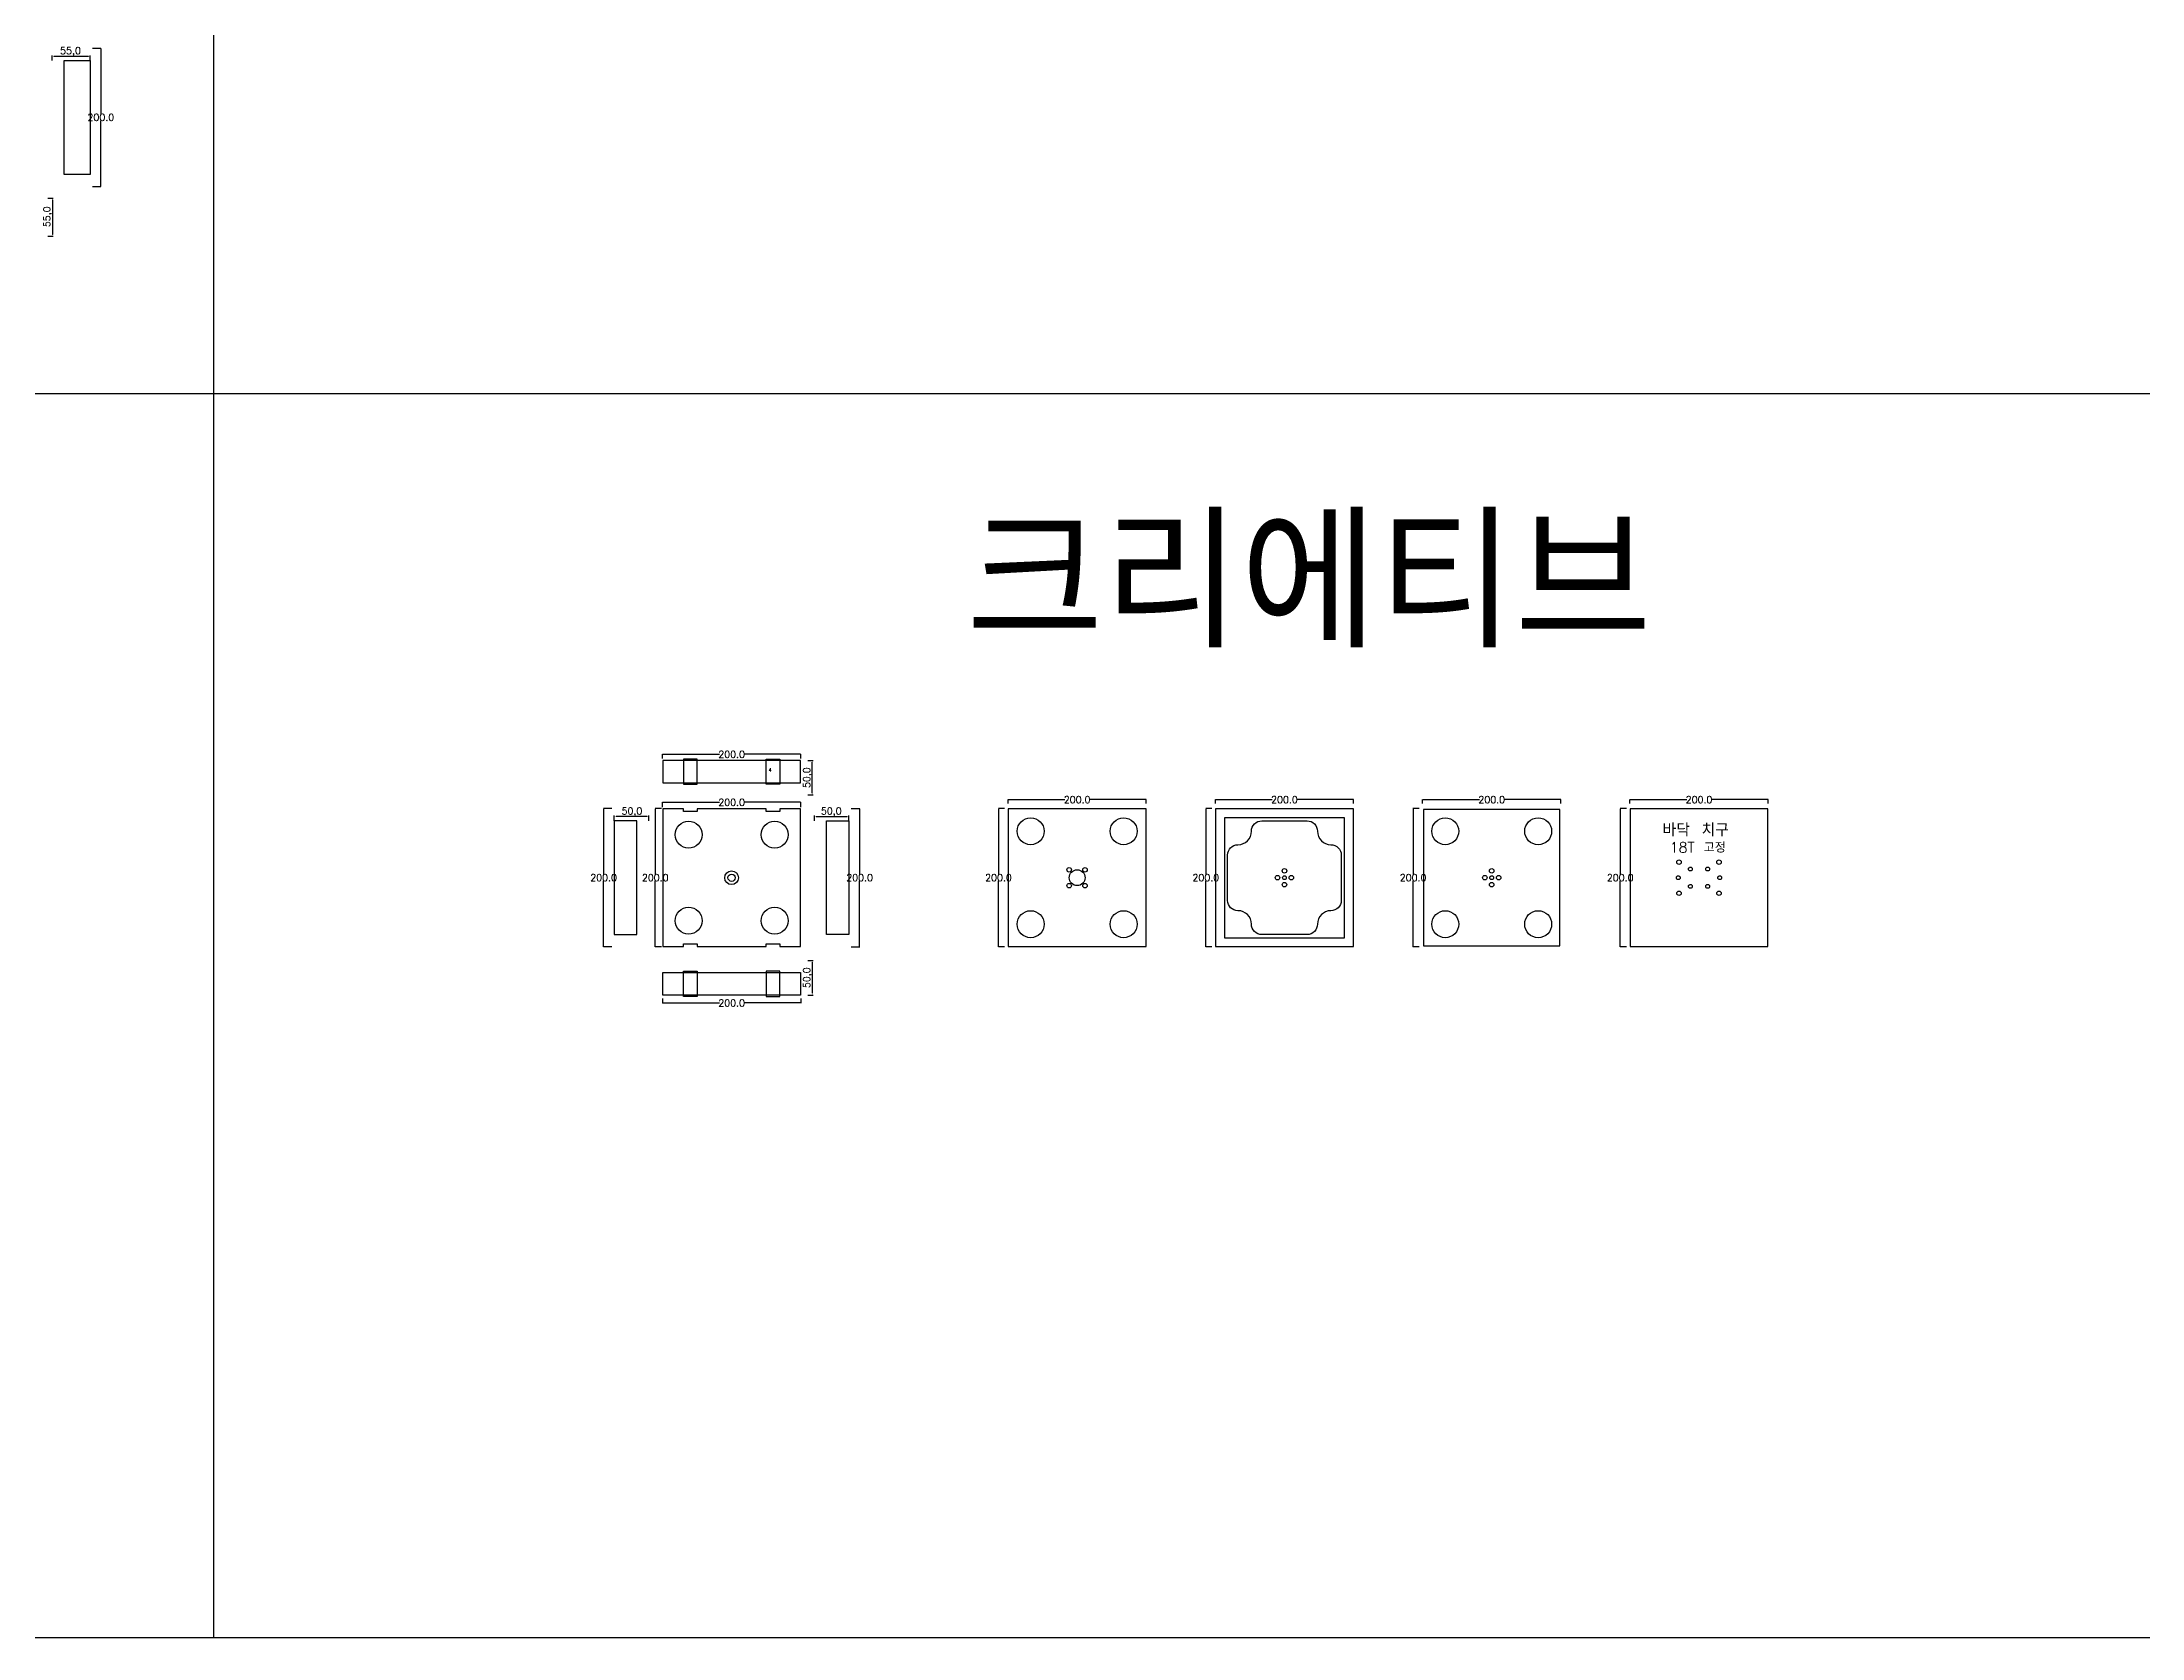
# Model space of a CAD drawing. Header units: millimetres. Extents: x 8462 to 28262, y 7372 to 16372.
# Drawn here: x 11514 to 14553, y 7372 to 9681 of the extents above; entities that cross this region are included whole.
import ezdxf

# ---------------------------------------------------------------- set-up
doc = ezdxf.new("R2010")
doc.units = ezdxf.units.MM
for name, color, linetype in [('TEXT', 7, 'Continuous'), ('볼트 구멍', 7, 'Continuous'), ('치구', 7, 'Continuous'), ('치수', 7, 'Continuous')]:
    doc.layers.add(name, color=color, linetype=linetype)
doc.styles.get("Standard").update_dxf_attribs({"font": 'txt.shx', "bigfont": 'whgtxt.shx'})
doc.dimstyles.new('ISO-25', dxfattribs={"dimtxt": 2.5, "dimasz": 2.5, "dimexe": 1.25, "dimexo": 0.625, "dimtad": 1, "dimtxsty": 'Standard', "dimcen": 2.5, "dimadec": 0, "dimazin": 0, "dimtfac": 1, "dimtmove": 0, "dimatfit": 3, "dimfxl": 0, "dimarcsym": 0})
doc.dimstyles.get("Standard").update_dxf_attribs({"dimtxt": 7, "dimasz": 0.18, "dimexe": 0.18, "dimexo": 0.0625, "dimgap": 0.09, "dimtad": 0, "dimtih": 1, "dimtoh": 1, "dimdec": 1, "dimzin": 0, "dimdsep": 46, "dimtxsty": 'Standard', "dimcen": 0.09, "dimadec": 0, "dimazin": 0, "dimtfac": 1, "dimtdec": 1, "dimtofl": 0, "dimtmove": 0, "dimatfit": 3, "dimfxl": 0, "dimtolj": 1, "dimtzin": 0, "dimarcsym": 0})

# ---------------------------------------------------------------- blocks, each defined once
blk = doc.blocks.new('*D572')
at = {"layer": 'Defpoints', "color": 0}
for p in [(12342.5, 8560.3), (12342.5, 8553.6), (12392.5, 8553.5)]:
    blk.add_point(p, dxfattribs=at)
at = {"layer": '치수', "color": 0, "lineweight": -2}
for p, q in [((12342.5, 8554.2), (12342.5, 8561.6)), ((12390, 8560.3), (12345, 8560.3)), ((12392.5, 8554.1), (12392.5, 8561.6))]:
    blk.add_line(p, q, dxfattribs=at)
at = {"layer": '치수', "color": 0}
for points in [[(12345, 8560.7), (12345, 8559.9), (12342.5, 8560.3)], [(12390, 8560.7), (12390, 8559.9), (12392.5, 8560.3)]]:
    blk.add_solid(points, dxfattribs=at)
at = {"layer": '치수', "color": 0, "insert": (12368, 8566.8), "char_height": 10, "attachment_point": 5}
blk.add_mtext('50,0', dxfattribs=at)
blk = doc.blocks.new('*D574')
at = {"layer": 'Defpoints', "color": 0}
for p in [(12339.1, 8571.8), (12327, 8371.8), (12339.1, 8371.8)]:
    blk.add_point(p, dxfattribs=at)
at = {"layer": '치수', "color": 0, "lineweight": -2}
for p, q in [((12339.1, 8571.8), (12326.9, 8571.8)), ((12327, 8571.6), (12327, 8476.9)), ((12327, 8372), (12327, 8466.7)), ((12339.1, 8371.8), (12326.9, 8371.8))]:
    blk.add_line(p, q, dxfattribs=at)
at = {"layer": '치수', "color": 0}
for points in [[(12327, 8571.6), (12327.1, 8571.6), (12327, 8571.8)], [(12327, 8372), (12327.1, 8372), (12327, 8371.8)]]:
    blk.add_solid(points, dxfattribs=at)
at = {"layer": '치수', "color": 0, "insert": (12327, 8471.8), "char_height": 10, "attachment_point": 5}
blk.add_mtext('\\A1;200.0', dxfattribs=at)
blk = doc.blocks.new('*D578')
at = {"layer": 'Defpoints', "color": 0}
for p in [(13812.3, 8578.9), (14012.3, 8584.8), (14012.3, 8578.9)]:
    blk.add_point(p, dxfattribs=at)
at = {"layer": '치수', "color": 0, "lineweight": -2}
for p, q in [((13812.3, 8579), (13812.3, 8585)), ((13812.4, 8584.8), (13894.7, 8584.8)), ((14012.1, 8584.8), (13929.9, 8584.8)), ((14012.3, 8579), (14012.3, 8585))]:
    blk.add_line(p, q, dxfattribs=at)
at = {"layer": '치수', "color": 0}
for points in [[(13812.4, 8584.8), (13812.4, 8584.8), (13812.3, 8584.8)], [(14012.1, 8584.8), (14012.1, 8584.8), (14012.3, 8584.8)]]:
    blk.add_solid(points, dxfattribs=at)
at = {"layer": '치수', "color": 0, "insert": (13912.3, 8584.8), "char_height": 10, "attachment_point": 5}
blk.add_mtext('\\A1;200.0', dxfattribs=at)
blk = doc.blocks.new('*D582')
at = {"layer": 'Defpoints', "color": 0}
for p in [(13207.4, 8571.8), (13198.5, 8371.8), (13207.4, 8371.8)]:
    blk.add_point(p, dxfattribs=at)
at = {"layer": '치수', "color": 0, "lineweight": -2}
for p, q in [((13207.3, 8571.8), (13198.3, 8571.8)), ((13198.5, 8571.6), (13198.5, 8476.9)), ((13198.5, 8372), (13198.5, 8466.7)), ((13207.3, 8371.8), (13198.3, 8371.8))]:
    blk.add_line(p, q, dxfattribs=at)
at = {"layer": '치수', "color": 0}
for points in [[(13198.4, 8571.6), (13198.5, 8571.6), (13198.5, 8571.8)], [(13198.4, 8372), (13198.5, 8372), (13198.5, 8371.8)]]:
    blk.add_solid(points, dxfattribs=at)
at = {"layer": '치수', "color": 0, "insert": (13198.5, 8471.8), "char_height": 10, "attachment_point": 5}
blk.add_mtext('\\A1;200.0', dxfattribs=at)
blk = doc.blocks.new('*D581')
at = {"layer": 'Defpoints', "color": 0}
for p in [(13507.4, 8571.8), (13498.5, 8371.8), (13507.4, 8371.8)]:
    blk.add_point(p, dxfattribs=at)
at = {"layer": '치수', "color": 0, "lineweight": -2}
for p, q in [((13507.3, 8571.8), (13498.3, 8571.8)), ((13498.5, 8571.6), (13498.5, 8476.9)), ((13498.5, 8372), (13498.5, 8466.7)), ((13507.3, 8371.8), (13498.3, 8371.8))]:
    blk.add_line(p, q, dxfattribs=at)
at = {"layer": '치수', "color": 0}
for points in [[(13498.4, 8571.6), (13498.5, 8571.6), (13498.5, 8571.8)], [(13498.4, 8372), (13498.5, 8372), (13498.5, 8371.8)]]:
    blk.add_solid(points, dxfattribs=at)
at = {"layer": '치수', "color": 0, "insert": (13498.5, 8471.8), "char_height": 10, "attachment_point": 5}
blk.add_mtext('\\A1;200.0', dxfattribs=at)
blk = doc.blocks.new('*D579')
at = {"layer": 'Defpoints', "color": 0}
for p in [(13807.1, 8571.8), (13798.2, 8371.8), (13807.1, 8371.8)]:
    blk.add_point(p, dxfattribs=at)
at = {"layer": '치수', "color": 0, "lineweight": -2}
for p, q in [((13807.1, 8571.8), (13798, 8571.8)), ((13798.2, 8571.6), (13798.2, 8476.9)), ((13798.2, 8372), (13798.2, 8466.7)), ((13807.1, 8371.8), (13798, 8371.8))]:
    blk.add_line(p, q, dxfattribs=at)
at = {"layer": '치수', "color": 0}
for points in [[(13798.2, 8571.6), (13798.3, 8571.6), (13798.2, 8571.8)], [(13798.2, 8372), (13798.3, 8372), (13798.2, 8371.8)]]:
    blk.add_solid(points, dxfattribs=at)
at = {"layer": '치수', "color": 0, "insert": (13798.2, 8471.8), "char_height": 10, "attachment_point": 5}
blk.add_mtext('\\A1;200.0', dxfattribs=at)
blk = doc.blocks.new('*D573')
at = {"layer": 'Defpoints', "color": 0}
for p in [(12410.8, 8571.8), (12401.7, 8371.8), (12410.8, 8371.8)]:
    blk.add_point(p, dxfattribs=at)
at = {"layer": '치수', "color": 0, "lineweight": -2}
for p, q in [((12410.7, 8571.8), (12401.6, 8571.8)), ((12401.7, 8571.6), (12401.7, 8476.9)), ((12401.7, 8372), (12401.7, 8466.7)), ((12410.7, 8371.8), (12401.6, 8371.8))]:
    blk.add_line(p, q, dxfattribs=at)
at = {"layer": '치수', "color": 0}
for points in [[(12401.7, 8571.6), (12401.8, 8571.6), (12401.7, 8571.8)], [(12401.7, 8372), (12401.8, 8372), (12401.7, 8371.8)]]:
    blk.add_solid(points, dxfattribs=at)
at = {"layer": '치수', "color": 0, "insert": (12401.7, 8471.8), "char_height": 10, "attachment_point": 5}
blk.add_mtext('\\A1;200.0', dxfattribs=at)
blk = doc.blocks.new('*D570')
at = {"layer": 'Defpoints', "color": 0}
for p in [(12907.4, 8571.8), (12898.5, 8371.8), (12907.4, 8371.8)]:
    blk.add_point(p, dxfattribs=at)
at = {"layer": '치수', "color": 0, "lineweight": -2}
for p, q in [((12907.3, 8571.8), (12898.3, 8571.8)), ((12898.5, 8571.6), (12898.5, 8476.9)), ((12898.5, 8372), (12898.5, 8466.7)), ((12907.3, 8371.8), (12898.3, 8371.8))]:
    blk.add_line(p, q, dxfattribs=at)
at = {"layer": '치수', "color": 0}
for points in [[(12898.4, 8571.6), (12898.5, 8571.6), (12898.5, 8571.8)], [(12898.4, 8372), (12898.5, 8372), (12898.5, 8371.8)]]:
    blk.add_solid(points, dxfattribs=at)
at = {"layer": '치수', "color": 0, "insert": (12898.5, 8471.8), "char_height": 10, "attachment_point": 5}
blk.add_mtext('\\A1;200.0', dxfattribs=at)
blk = doc.blocks.new('*D569')
at = {"layer": 'Defpoints', "color": 0}
for p in [(12685.4, 8571.8), (12685.4, 8371.8), (12697.5, 8371.8)]:
    blk.add_point(p, dxfattribs=at)
at = {"layer": '치수', "color": 0, "lineweight": -2}
for p, q in [((12685.5, 8571.8), (12697.7, 8571.8)), ((12697.5, 8571.6), (12697.5, 8476.9)), ((12697.5, 8372), (12697.5, 8466.7)), ((12685.5, 8371.8), (12697.7, 8371.8))]:
    blk.add_line(p, q, dxfattribs=at)
at = {"layer": '치수', "color": 0}
for points in [[(12697.5, 8571.6), (12697.5, 8571.6), (12697.5, 8571.8)], [(12697.5, 8372), (12697.5, 8372), (12697.5, 8371.8)]]:
    blk.add_solid(points, dxfattribs=at)
at = {"layer": '치수', "color": 0, "insert": (12697.5, 8471.8), "char_height": 10, "attachment_point": 5}
blk.add_mtext('\\A1;200.0', dxfattribs=at)
blk = doc.blocks.new('*D575')
at = {"layer": 'Defpoints', "color": 0}
for p in [(12412.3, 8297), (12612.3, 8297), (12612.3, 8290.6)]:
    blk.add_point(p, dxfattribs=at)
at = {"layer": '치수', "color": 0, "lineweight": -2}
for p, q in [((12412.3, 8296.9), (12412.3, 8290.4)), ((12612.3, 8296.9), (12612.3, 8290.4)), ((12412.4, 8290.6), (12494.7, 8290.6)), ((12612.1, 8290.6), (12529.9, 8290.6))]:
    blk.add_line(p, q, dxfattribs=at)
at = {"layer": '치수', "color": 0}
for points in [[(12412.4, 8290.6), (12412.4, 8290.5), (12412.3, 8290.6)], [(12612.1, 8290.6), (12612.1, 8290.5), (12612.3, 8290.6)]]:
    blk.add_solid(points, dxfattribs=at)
at = {"layer": '치수', "color": 0, "insert": (12512.3, 8290.6), "char_height": 10, "attachment_point": 5}
blk.add_mtext('\\A1;200.0', dxfattribs=at)
blk = doc.blocks.new('*D571')
at = {"layer": 'Defpoints', "color": 0}
for p in [(12621.9, 8352.1), (12621.9, 8302.1), (12628.8, 8302.1)]:
    blk.add_point(p, dxfattribs=at)
at = {"layer": '치수', "color": 0, "lineweight": -2}
for p, q in [((12622.6, 8352.1), (12630.1, 8352.1)), ((12628.8, 8349.6), (12628.8, 8304.6)), ((12622.6, 8302.1), (12630.1, 8302.1))]:
    blk.add_line(p, q, dxfattribs=at)
at = {"layer": '치수', "color": 0}
for points in [[(12628.4, 8349.6), (12629.3, 8349.6), (12628.8, 8352.1)], [(12628.4, 8304.6), (12629.3, 8304.6), (12628.8, 8302.1)]]:
    blk.add_solid(points, dxfattribs=at)
at = {"layer": '치수', "color": 0, "insert": (12622.4, 8327.1), "char_height": 10, "attachment_point": 5, "rotation": 90}
blk.add_mtext('50,0', dxfattribs=at)
blk = doc.blocks.new('*D577')
at = {"layer": 'Defpoints', "color": 0}
for p in [(12412.3, 8573.6), (12612.3, 8581), (12612.3, 8573.6)]:
    blk.add_point(p, dxfattribs=at)
at = {"layer": '치수', "color": 0, "lineweight": -2}
for p, q in [((12412.3, 8573.7), (12412.3, 8581.2)), ((12412.4, 8581), (12494.7, 8581)), ((12612.1, 8581), (12529.9, 8581)), ((12612.3, 8573.7), (12612.3, 8581.2))]:
    blk.add_line(p, q, dxfattribs=at)
at = {"layer": '치수', "color": 0}
for points in [[(12412.4, 8581.1), (12412.4, 8581), (12412.3, 8581)], [(12612.1, 8581.1), (12612.1, 8581), (12612.3, 8581)]]:
    blk.add_solid(points, dxfattribs=at)
at = {"layer": '치수', "color": 0, "insert": (12512.3, 8581), "char_height": 10, "attachment_point": 5}
blk.add_mtext('\\A1;200.0', dxfattribs=at)
blk = doc.blocks.new('*D576')
at = {"layer": 'Defpoints', "color": 0}
for p in [(12412.3, 8644), (12612.3, 8650.4), (12612.3, 8644)]:
    blk.add_point(p, dxfattribs=at)
at = {"layer": '치수', "color": 0, "lineweight": -2}
for p, q in [((12412.3, 8644.1), (12412.3, 8650.6)), ((12412.4, 8650.4), (12494.7, 8650.4)), ((12612.1, 8650.4), (12529.9, 8650.4)), ((12612.3, 8644.1), (12612.3, 8650.6))]:
    blk.add_line(p, q, dxfattribs=at)
at = {"layer": '치수', "color": 0}
for points in [[(12412.4, 8650.4), (12412.4, 8650.4), (12412.3, 8650.4)], [(12612.1, 8650.4), (12612.1, 8650.4), (12612.3, 8650.4)]]:
    blk.add_solid(points, dxfattribs=at)
at = {"layer": '치수', "color": 0, "insert": (12512.3, 8650.4), "char_height": 10, "attachment_point": 5}
blk.add_mtext('\\A1;200.0', dxfattribs=at)
blk = doc.blocks.new('*D567')
at = {"layer": 'Defpoints', "color": 0}
for p in [(12632, 8553.6), (12682, 8560.4), (12682, 8553.6)]:
    blk.add_point(p, dxfattribs=at)
at = {"layer": '치수', "color": 0, "lineweight": -2}
for p, q in [((12632, 8554.2), (12632, 8561.7)), ((12634.5, 8560.4), (12679.5, 8560.4)), ((12682, 8554.2), (12682, 8561.7))]:
    blk.add_line(p, q, dxfattribs=at)
at = {"layer": '치수', "color": 0}
for points in [[(12634.5, 8560.8), (12634.5, 8560), (12632, 8560.4)], [(12679.5, 8560.8), (12679.5, 8560), (12682, 8560.4)]]:
    blk.add_solid(points, dxfattribs=at)
at = {"layer": '치수', "color": 0, "insert": (12656.5, 8566.9), "char_height": 10, "attachment_point": 5}
blk.add_mtext('50,0', dxfattribs=at)
blk = doc.blocks.new('*D566')
at = {"layer": 'Defpoints', "color": 0}
for p in [(12621.9, 8641.6), (12628.8, 8641.6), (12621.9, 8591.6)]:
    blk.add_point(p, dxfattribs=at)
at = {"layer": '치수', "color": 0, "lineweight": -2}
for p, q in [((12622.6, 8641.6), (12630.1, 8641.6)), ((12628.8, 8594.1), (12628.8, 8639.1)), ((12622.6, 8591.6), (12630.1, 8591.6))]:
    blk.add_line(p, q, dxfattribs=at)
at = {"layer": '치수', "color": 0}
for points in [[(12628.4, 8639.1), (12629.3, 8639.1), (12628.8, 8641.6)], [(12628.4, 8594.1), (12629.3, 8594.1), (12628.8, 8591.6)]]:
    blk.add_solid(points, dxfattribs=at)
at = {"layer": '치수', "color": 0, "insert": (12622.4, 8616.6), "char_height": 10, "attachment_point": 5, "rotation": 90}
blk.add_mtext('50,0', dxfattribs=at)
blk = doc.blocks.new('*D568')
at = {"layer": 'Defpoints', "color": 0}
for p in [(12912.3, 8578.9), (13112.3, 8584.8), (13112.3, 8578.9)]:
    blk.add_point(p, dxfattribs=at)
at = {"layer": '치수', "color": 0, "lineweight": -2}
for p, q in [((12912.3, 8579), (12912.3, 8585)), ((12912.4, 8584.8), (12994.7, 8584.8)), ((13112.1, 8584.8), (13029.9, 8584.8)), ((13112.3, 8579), (13112.3, 8585))]:
    blk.add_line(p, q, dxfattribs=at)
at = {"layer": '치수', "color": 0}
for points in [[(12912.4, 8584.8), (12912.4, 8584.8), (12912.3, 8584.8)], [(13112.1, 8584.8), (13112.1, 8584.8), (13112.3, 8584.8)]]:
    blk.add_solid(points, dxfattribs=at)
at = {"layer": '치수', "color": 0, "insert": (13012.3, 8584.8), "char_height": 10, "attachment_point": 5}
blk.add_mtext('\\A1;200.0', dxfattribs=at)
blk = doc.blocks.new('*D583')
at = {"layer": 'Defpoints', "color": 0}
for p in [(13512.3, 8578.9), (13712.3, 8584.8), (13712.3, 8578.9)]:
    blk.add_point(p, dxfattribs=at)
at = {"layer": '치수', "color": 0, "lineweight": -2}
for p, q in [((13512.3, 8579), (13512.3, 8585)), ((13512.4, 8584.8), (13594.7, 8584.8)), ((13712.1, 8584.8), (13629.9, 8584.8)), ((13712.3, 8579), (13712.3, 8585))]:
    blk.add_line(p, q, dxfattribs=at)
at = {"layer": '치수', "color": 0}
for points in [[(13512.4, 8584.8), (13512.4, 8584.8), (13512.3, 8584.8)], [(13712.1, 8584.8), (13712.1, 8584.8), (13712.3, 8584.8)]]:
    blk.add_solid(points, dxfattribs=at)
at = {"layer": '치수', "color": 0, "insert": (13612.3, 8584.8), "char_height": 10, "attachment_point": 5}
blk.add_mtext('\\A1;200.0', dxfattribs=at)
blk = doc.blocks.new('*D580')
at = {"layer": 'Defpoints', "color": 0}
for p in [(13212.3, 8578.9), (13412.3, 8584.8), (13412.3, 8578.9)]:
    blk.add_point(p, dxfattribs=at)
at = {"layer": '치수', "color": 0, "lineweight": -2}
for p, q in [((13212.3, 8579), (13212.3, 8585)), ((13212.4, 8584.8), (13294.7, 8584.8)), ((13412.1, 8584.8), (13329.9, 8584.8)), ((13412.3, 8579), (13412.3, 8585))]:
    blk.add_line(p, q, dxfattribs=at)
at = {"layer": '치수', "color": 0}
for points in [[(13212.4, 8584.8), (13212.4, 8584.8), (13212.3, 8584.8)], [(13412.1, 8584.8), (13412.1, 8584.8), (13412.3, 8584.8)]]:
    blk.add_solid(points, dxfattribs=at)
at = {"layer": '치수', "color": 0, "insert": (13312.3, 8584.8), "char_height": 10, "attachment_point": 5}
blk.add_mtext('\\A1;200.0', dxfattribs=at)
blk = doc.blocks.new('*D668')
at = {"layer": 'Defpoints', "color": 0}
for p in [(11521.9, 9455.1), (11521.9, 9400.1), (11529.3, 9400.1)]:
    blk.add_point(p, dxfattribs=at)
at = {"layer": '치수', "color": 0, "lineweight": -2}
for p, q in [((11522.6, 9455.1), (11530.5, 9455.1)), ((11529.3, 9452.6), (11529.3, 9402.6)), ((11522.6, 9400.1), (11530.5, 9400.1))]:
    blk.add_line(p, q, dxfattribs=at)
at = {"layer": '치수', "color": 0}
for points in [[(11528.8, 9452.6), (11529.7, 9452.6), (11529.3, 9455.1)], [(11528.8, 9402.6), (11529.7, 9402.6), (11529.3, 9400.1)]]:
    blk.add_solid(points, dxfattribs=at)
at = {"layer": '치수', "color": 0, "insert": (11522.8, 9428.1), "char_height": 10, "attachment_point": 5, "rotation": 90}
blk.add_mtext('55,0', dxfattribs=at)
blk = doc.blocks.new('*D673')
at = {"layer": 'Defpoints', "color": 0}
for p in [(11587.3, 9671.8), (11587.3, 9471.8), (11599.4, 9471.8)]:
    blk.add_point(p, dxfattribs=at)
at = {"layer": '치수', "color": 0, "lineweight": -2}
for p, q in [((11587.4, 9671.8), (11599.6, 9671.8)), ((11599.4, 9671.6), (11599.4, 9576.9)), ((11599.4, 9472), (11599.4, 9566.7)), ((11587.4, 9471.8), (11599.6, 9471.8))]:
    blk.add_line(p, q, dxfattribs=at)
at = {"layer": '치수', "color": 0}
for points in [[(11599.4, 9671.6), (11599.4, 9671.6), (11599.4, 9671.8)], [(11599.4, 9472), (11599.4, 9472), (11599.4, 9471.8)]]:
    blk.add_solid(points, dxfattribs=at)
at = {"layer": '치수', "color": 0, "insert": (11599.4, 9571.8), "char_height": 10, "attachment_point": 5}
blk.add_mtext('\\A1;200.0', dxfattribs=at)
blk = doc.blocks.new('*D674')
at = {"layer": 'Defpoints', "color": 0}
for p in [(11529, 9653.5), (11584, 9660.3), (11584, 9653.5)]:
    blk.add_point(p, dxfattribs=at)
at = {"layer": '치수', "color": 0, "lineweight": -2}
for p, q in [((11529, 9654.1), (11529, 9661.6)), ((11531.5, 9660.3), (11581.5, 9660.3)), ((11584, 9654.1), (11584, 9661.6))]:
    blk.add_line(p, q, dxfattribs=at)
at = {"layer": '치수', "color": 0}
for points in [[(11531.5, 9660.7), (11531.5, 9659.9), (11529, 9660.3)], [(11581.5, 9660.7), (11581.5, 9659.9), (11584, 9660.3)]]:
    blk.add_solid(points, dxfattribs=at)
at = {"layer": '치수', "color": 0, "insert": (11555.5, 9666.8), "char_height": 10, "attachment_point": 5}
blk.add_mtext('55,0', dxfattribs=at)

msp = doc.modelspace()

# ---------------------------------------------------------------- linework, layer by layer
at = {"color": 6}
for p, q in [((11762.267, 16371.825), (11762.267, 7371.825)), ((28262.267, 9171.825), (8462.267, 9171.825)), ((28262.267, 7371.825), (8462.267, 7371.825))]:
    msp.add_line(p, q, dxfattribs=at)
at = {"layer": '볼트 구멍', "color": 2}
msp.add_circle((12512.267, 8471.825), 10, dxfattribs=at)
at = {"layer": '볼트 구멍', "color": 3}
for centre, radius in [((13000.767, 8483.325), 3.25), ((13012.267, 8471.825), 11.5), ((13023.767, 8483.325), 3.25), ((13312.267, 8481.825), 3.25), ((13612.267, 8481.825), 3.25), ((13883.267, 8494.325), 3.25), ((13899.767, 8484.325), 2.75), ((13924.767, 8484.325), 2.75), ((13941.267, 8494.325), 3.25), ((12512.267, 8471.825), 5.25), ((13000.767, 8460.325), 3.25), ((13023.767, 8460.325), 3.25), ((13302.267, 8471.825), 3.25), ((13312.267, 8461.825), 3.25), ((13312.267, 8471.825), 2.75), ((13322.267, 8471.825), 3.25), ((13602.267, 8471.825), 3.25), ((13612.267, 8461.825), 3.25), ((13612.267, 8471.825), 2.75), ((13622.267, 8471.825), 3.25), ((13882.267, 8471.825), 2.75), ((13883.267, 8449.325), 3.25), ((13899.767, 8459.325), 2.75), ((13924.767, 8459.325), 2.75), ((13941.267, 8449.325), 3.25), ((13942.267, 8471.825), 2.75)]:
    msp.add_circle(centre, radius, dxfattribs=at)
at = {"layer": '치구'}
for points in [[(11546.517, 9654.175), (11584.017, 9654.175), (11584.017, 9489.475), (11546.517, 9489.475)], [(12412.517, 8609.075), (12612.017, 8609.075), (12612.017, 8641.575), (12412.517, 8641.575)], [(12412.517, 8372.075), (12442.517, 8372.075), (12442.517, 8376.075), (12462.517, 8376.075), (12462.517, 8372.075), (12562.017, 8372.075), (12562.017, 8376.075), (12582.017, 8376.075), (12582.017, 8372.075), (12612.017, 8372.075), (12612.017, 8571.575), (12582.017, 8571.575), (12582.017, 8567.575), (12562.017, 8567.575), (12562.017, 8571.575), (12462.517, 8571.575), (12462.517, 8567.575), (12442.517, 8567.575), (12442.517, 8571.575), (12412.517, 8571.575)], [(12912.517, 8571.575), (12912.517, 8372.075), (13112.017, 8372.075), (13112.017, 8571.575)], [(13212.517, 8571.575), (13212.517, 8372.075), (13412.017, 8372.075), (13412.017, 8571.575)], [(13513.517, 8570.575), (13513.517, 8373.075), (13711.017, 8373.075), (13711.017, 8570.575)], [(13812.517, 8571.575), (13812.517, 8372.075), (14012.017, 8372.075), (14012.017, 8571.575)], [(12375.017, 8554.175), (12342.517, 8554.175), (12342.517, 8389.475), (12375.017, 8389.475)], [(12649.517, 8554.175), (12682.017, 8554.175), (12682.017, 8389.475), (12649.517, 8389.475)], [(13225.517, 8558.575), (13225.517, 8385.075), (13399.017, 8385.075), (13399.017, 8558.575)], [(12412.517, 8334.575), (12612.017, 8334.575), (12612.017, 8302.075), (12412.517, 8302.075)]]:
    msp.add_lwpolyline(points, close=True, dxfattribs=at)
at = {"layer": '치구', "color": 1}
for points in [[(12442.517, 8607.075), (12462.517, 8607.075), (12462.517, 8643.572), (12442.517, 8643.572)], [(12582.017, 8607.075), (12562.017, 8607.075), (12562.017, 8643.572), (12582.017, 8643.572)], [(12442.517, 8336.575), (12462.517, 8336.575), (12462.517, 8300.077), (12442.517, 8300.077)], [(12582.017, 8336.575), (12562.017, 8336.575), (12562.017, 8300.077), (12582.017, 8300.077)]]:
    msp.add_lwpolyline(points, close=True, dxfattribs=at)
at = {"layer": '치구'}
msp.add_lwpolyline([(13279.517, 8554.075), (13345.017, 8554.075, -0.41421365), (13360.017, 8539.075, 0.41421347), (13379.517, 8519.575, -0.41421338), (13394.517, 8504.575), (13394.517, 8439.075, -0.41421338), (13379.517, 8424.075, 0.41421347), (13360.017, 8404.575, -0.41421365), (13345.017, 8389.575), (13279.517, 8389.575, -0.41421365), (13264.517, 8404.575, 0.41421347), (13245.017, 8424.075, -0.41421338), (13230.017, 8439.075), (13230.017, 8504.575, -0.41421338), (13245.017, 8519.575, 0.41421347), (13264.517, 8539.075, -0.41421365)], format="xyb", close=True, dxfattribs=at)
for centre in [(12450.017, 8534.075), (12574.517, 8534.075), (12945.017, 8539.075), (13079.517, 8539.075), (13545.017, 8539.075), (13679.517, 8539.075), (12450.017, 8409.575), (12574.517, 8409.575), (12945.017, 8404.575), (13079.517, 8404.575), (13545.017, 8404.575), (13679.517, 8404.575)]:
    msp.add_circle(centre, 19.5, dxfattribs=at)

# ---------------------------------------------------------------- texts
at = {"layer": 'TEXT', "color": 3, "linetype": 'Continuous'}
msp.add_text('크리에티브', height=187.5, dxfattribs=at).set_placement((12851.983, 8804.799))
at = {"layer": 'TEXT', "color": 1}
msp.add_text('4', height=5, dxfattribs=at).set_placement((12565.829, 8625.376))
at = {"layer": 'TEXT', "color": 6, "linetype": 'Continuous'}
msp.add_text('바닥 치구', height=18.75, dxfattribs=at).set_placement((13859.464, 8531.618))
at = {"layer": 'TEXT', "color": 6}
msp.add_text('18T 고정', height=15, dxfattribs=at).set_placement((13869.811, 8508.113))

# ---------------------------------------------------------------- dimensions: what is measured, and where the dimension line sits
at = {"layer": '치수', "color": 4}
for base, p1, p2, dimstyle, override, picture, middle in [((11584.017, 9660.302), (11529.017, 9653.525), (11584.017, 9653.525), 'ISO-25', {"dimtxt": 10, "dimdec": 1, "dimzin": 0, "dimtdec": 1}, '*D674', (11555.517, 9660.302)), ((12612.267, 8650.397), (12412.267, 8644), (12612.267, 8644), 'Standard', {"dimtxt": 10}, '*D576', (12512.267, 8650.397)), ((12682.017, 8560.402), (12632.017, 8553.625), (12682.017, 8553.625), 'ISO-25', {"dimtxt": 10, "dimdec": 1, "dimzin": 0, "dimtdec": 1}, '*D567', (12656.517, 8560.402)), ((12612.267, 8290.564), (12412.267, 8296.961), (12612.267, 8296.961), 'Standard', {"dimtxt": 10}, '*D575', (12512.267, 8290.564))]:
    dim = msp.add_linear_dim(base=base, p1=p1, p2=p2, dimstyle=dimstyle, override=override, dxfattribs=at)
    dim.commit()
    dim.dimension.update_dxf_attribs({"geometry": picture, "text_midpoint": middle, "dimtype": 160})
for base, p1, p2, picture, middle in [((11599.385, 9471.825), (11587.315, 9671.825), (11587.315, 9471.825), '*D673', (11599.385, 9571.825)), ((12327.049, 8371.825), (12339.119, 8571.825), (12339.119, 8371.825), '*D574', (12327.049, 8471.825)), ((12401.737, 8371.825), (12410.807, 8571.825), (12410.807, 8371.825), '*D573', (12401.737, 8471.825)), ((12697.485, 8371.825), (12685.415, 8571.825), (12685.415, 8371.825), '*D569', (12697.485, 8471.825)), ((12898.471, 8371.825), (12907.376, 8571.825), (12907.376, 8371.825), '*D570', (12898.471, 8471.825)), ((13198.471, 8371.825), (13207.376, 8571.825), (13207.376, 8371.825), '*D582', (13198.471, 8471.825)), ((13498.471, 8371.825), (13507.376, 8571.825), (13507.376, 8371.825), '*D581', (13498.471, 8471.825)), ((13798.221, 8371.825), (13807.126, 8571.825), (13807.126, 8371.825), '*D579', (13798.221, 8471.825))]:
    dim = msp.add_linear_dim(base=base, p1=p1, p2=p2, angle=90, dimstyle='Standard', override={"dimtxt": 10}, dxfattribs=at)
    dim.commit()
    dim.dimension.update_dxf_attribs({"geometry": picture, "text_midpoint": middle})
for base, p1, p2, angle, picture, middle in [((11529.265, 9400.075), (11521.947, 9455.075), (11521.947, 9400.075), 270, '*D668', (11529.265, 9428.075)), ((12628.844, 8641.575), (12621.947, 8591.575), (12621.947, 8641.575), 90, '*D566', (12628.844, 8616.575)), ((12342.517, 8560.302), (12392.517, 8553.525), (12342.517, 8553.625), 180, '*D572', (12368.017, 8560.302)), ((12628.844, 8302.075), (12621.947, 8352.075), (12621.947, 8302.075), 270, '*D571', (12628.844, 8327.075))]:
    dim = msp.add_linear_dim(base=base, p1=p1, p2=p2, angle=angle, dimstyle='ISO-25', override={"dimtxt": 10, "dimdec": 1, "dimzin": 0, "dimtdec": 1}, dxfattribs=at)
    dim.commit()
    dim.dimension.update_dxf_attribs({"geometry": picture, "text_midpoint": middle, "dimtype": 160})
for base, p1, p2, picture, middle in [((12612.267, 8581.047), (12412.267, 8573.65), (12612.267, 8573.65), '*D577', (12512.267, 8581.047)), ((13112.267, 8584.815), (12912.267, 8578.932), (13112.267, 8578.932), '*D568', (13012.267, 8584.815)), ((13412.267, 8584.815), (13212.267, 8578.932), (13412.267, 8578.932), '*D580', (13312.267, 8584.815)), ((13712.267, 8584.815), (13512.267, 8578.932), (13712.267, 8578.932), '*D583', (13612.267, 8584.815)), ((14012.267, 8584.815), (13812.267, 8578.932), (14012.267, 8578.932), '*D578', (13912.267, 8584.815))]:
    dim = msp.add_linear_dim(base=base, p1=p1, p2=p2, dimstyle='Standard', override={"dimtxt": 10}, dxfattribs=at)
    dim.commit()
    dim.dimension.update_dxf_attribs({"geometry": picture, "text_midpoint": middle})

doc.saveas('drawing.dxf')
